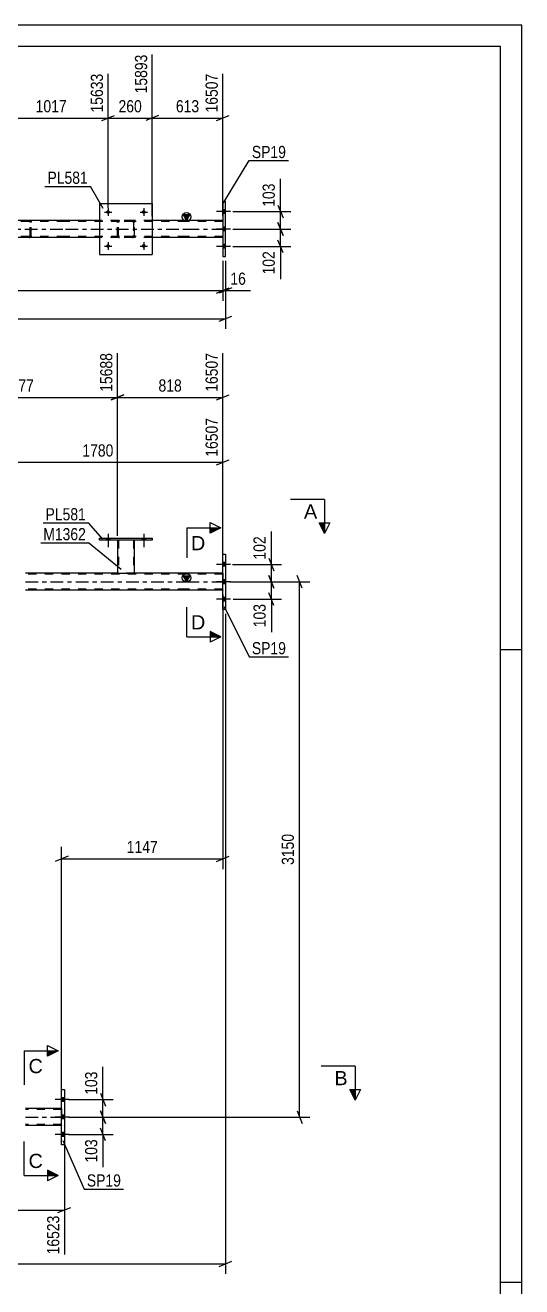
# Model space of a CAD drawing. Header units: millimetres. Extents: x 0 to 841, y 0 to 594.
# Drawn here: x 724.1 to 841, y 297 to 594 of the extents above; entities that cross this region are included whole.
import ezdxf

# ---------------------------------------------------------------- set-up
doc = ezdxf.new("R2010")
doc.units = ezdxf.units.MM
doc.linetypes.add('DXK_LINE_DOT2', pattern=[3.9198, 1.9599, -1.9599])
doc.linetypes.add('DXK_LINE_DOT3', pattern=[5.9187, 2.979, -0.9799, 0.9799, -0.9799])
doc.styles.add('Arial', font='ARIAL.TTF', dxfattribs={"height": 0.2})
doc.styles.add('Arial Narrow', font='ARIALN.TTF', dxfattribs={"height": 0.2})

# ---------------------------------------------------------------- blocks, each defined once
blk = doc.blocks.new('Unknown-318893469-1135')
at = {"color": 5, "linetype": 'Continuous'}
for p, q in [((841, 594), (0, 594)), ((841, 0), (841, 594)), ((836, 589), (5, 589)), ((836, 5), (836, 589)), ((841, 447), (836, 447)), ((841, 298), (836, 298))]:
    blk.add_line(p, q, dxfattribs=at)
blk = doc.blocks.new('Part-318893469-4783 - 4767')
at = {"color": 2, "linetype": 'Continuous'}
for p, q in [((771.26, 552.53), (770.62, 552.53)), ((770.62, 552.53), (770.62, 539.53)), ((771.26, 539.53), (771.26, 552.53)), ((770.62, 539.53), (771.26, 539.53))]:
    blk.add_line(p, q, dxfattribs=at)
blk = doc.blocks.new('Part-318893469-4851 - 4767')
at = {"color": 2, "linetype": 'Continuous'}
for p, q in [((741.6, 552.03), (741.6, 540.03)), ((741.6, 552.03), (754, 552.03)), ((754, 552.03), (754, 540.03)), ((741.6, 540.03), (754, 540.03))]:
    blk.add_line(p, q, dxfattribs=at)
blk = doc.blocks.new('Bolt-318893469-4904 - 4767')
at = {"linetype": 'Continuous'}
for points in [[(744.04, 542.03, -1), (743.16, 542.03, -1)], [(752.44, 542.03, -1), (751.56, 542.03, -1)]]:
    blk.add_hatch(color=1, dxfattribs=at).paths.add_polyline_path(points)
at = {"color": 1, "linetype": 'Continuous'}
for p, q in [((742.72, 542.03), (744.48, 542.03)), ((743.6, 542.91), (743.6, 541.15)), ((751.12, 542.03), (752.88, 542.03)), ((752, 542.91), (752, 541.15))]:
    blk.add_line(p, q, dxfattribs=at)
blk = doc.blocks.new('Part-318893469-4796 - 4767')
at = {"color": 7, "linetype": 'DXK_LINE_DOT2'}
for p, q in [((724.99, 548.03), (710, 548.03)), ((724.99, 547.79), (710, 547.79)), ((721.28, 547.72), (721.24, 547.55)), ((721.24, 544.51), (721.24, 547.55)), ((721.28, 547.73), (721.28, 547.72)), ((721.5, 547.55), (721.52, 547.64)), ((721.5, 544.51), (721.5, 547.55)), ((721.52, 547.64), (721.57, 547.72)), ((721.75, 548.03), (721.56, 547.99)), ((721.57, 547.72), (721.66, 547.77)), ((721.66, 547.77), (721.75, 547.79)), ((725.19, 547.99), (724.99, 548.03)), ((724.99, 547.79), (725.09, 547.77)), ((725.09, 547.77), (725.17, 547.72)), ((725.17, 547.72), (725.23, 547.64)), ((725.23, 547.64), (725.25, 547.55)), ((725.25, 544.51), (725.25, 547.55)), ((725.46, 547.72), (725.46, 547.73)), ((725.5, 547.55), (725.46, 547.72)), ((725.5, 544.51), (725.5, 547.55)), ((724.99, 544.27), (710, 544.27)), ((724.99, 544.03), (710, 544.03)), ((721.24, 544.51), (721.26, 544.42)), ((721.26, 544.42), (721.28, 544.33)), ((721.52, 544.42), (721.5, 544.51)), ((721.57, 544.34), (721.52, 544.42)), ((721.56, 544.07), (721.75, 544.03)), ((721.66, 544.29), (721.57, 544.34)), ((721.75, 544.27), (721.66, 544.29)), ((725.09, 544.29), (724.99, 544.27)), ((724.99, 544.03), (725.19, 544.07)), ((725.17, 544.34), (725.09, 544.29)), ((725.23, 544.42), (725.17, 544.34)), ((725.25, 544.51), (725.23, 544.42)), ((725.46, 544.33), (725.48, 544.42)), ((725.48, 544.42), (725.5, 544.51))]:
    blk.add_line(p, q, dxfattribs=at)
for centre, start, end in [((721.74, 547.53), 110.7583, 155.68), ((725.01, 547.53), 24.32, 69.2417), ((721.74, 544.53), 204.32, 249.2417), ((725.01, 544.53), 290.7583, 335.68)]:
    blk.add_arc(centre, 0.496, start, end, dxfattribs=at)
blk = doc.blocks.new('Bolt-318893469-4938 - 4767')
at = {"linetype": 'Continuous'}
for points in [[(771.26, 549.69), (771.26, 550.57), (770.62, 550.57), (770.62, 549.69)], [(771.26, 549.69), (771.26, 550.57), (770.62, 550.57), (770.62, 549.69)], [(771.26, 549.69), (771.26, 550.57), (770.62, 550.57), (770.62, 549.69)], [(771.26, 545.59), (771.26, 546.47), (770.62, 546.47), (770.62, 545.59)], [(771.26, 545.59), (771.26, 546.47), (770.62, 546.47), (770.62, 545.59)], [(771.26, 541.49), (771.26, 542.37), (770.62, 542.37), (770.62, 541.49)], [(771.26, 541.49), (771.26, 542.37), (770.62, 542.37), (770.62, 541.49)], [(771.26, 541.49), (771.26, 542.37), (770.62, 542.37), (770.62, 541.49)]]:
    blk.add_hatch(color=1, dxfattribs=at).paths.add_polyline_path(points)
at = {"color": 1, "linetype": 'Continuous'}
for p, q in [((772.42, 550.13), (769.1, 550.13)), ((772.42, 550.13), (769.1, 550.13)), ((772.42, 550.13), (769.1, 550.13)), ((771.26, 550.57), (770.62, 550.57)), ((771.26, 550.57), (770.62, 550.57)), ((771.26, 550.57), (770.62, 550.57)), ((771.26, 549.69), (770.62, 549.69)), ((771.26, 549.69), (770.62, 549.69)), ((771.26, 549.69), (770.62, 549.69)), ((771.26, 546.47), (770.62, 546.47)), ((771.26, 546.47), (770.62, 546.47)), ((772.42, 546.03), (769.1, 546.03)), ((772.42, 546.03), (769.1, 546.03)), ((771.26, 545.59), (770.62, 545.59)), ((771.26, 545.59), (770.62, 545.59)), ((772.42, 541.93), (769.1, 541.93)), ((772.42, 541.93), (769.1, 541.93)), ((772.42, 541.93), (769.1, 541.93)), ((771.26, 542.37), (770.62, 542.37)), ((771.26, 542.37), (770.62, 542.37)), ((771.26, 542.37), (770.62, 542.37)), ((771.26, 541.49), (770.62, 541.49)), ((771.26, 541.49), (770.62, 541.49)), ((771.26, 541.49), (770.62, 541.49))]:
    blk.add_line(p, q, dxfattribs=at)
blk = doc.blocks.new('Part-318893469-4846 - 4767')
at = {"color": 7, "linetype": 'DXK_LINE_DOT2'}
for p, q in [((745.84, 547.73), (745.8, 547.55)), ((745.8, 547.55), (745.81, 547.6)), ((745.8, 544.51), (745.8, 547.55)), ((745.81, 547.6), (745.84, 547.73)), ((746.04, 547.55), (746.06, 547.64)), ((746.04, 544.51), (746.04, 547.55)), ((746.06, 547.64), (746.11, 547.72)), ((746.1, 547.99), (746.28, 548.03)), ((746.28, 548.03), (746.1, 547.99)), ((746.11, 547.72), (746.19, 547.77)), ((746.19, 547.77), (746.28, 547.79)), ((749.32, 548.03), (746.28, 548.03)), ((749.32, 547.79), (746.28, 547.79)), ((749.32, 548.03), (749.5, 547.99)), ((749.5, 547.99), (749.32, 548.03)), ((749.32, 547.79), (749.41, 547.77)), ((749.41, 547.77), (749.49, 547.72)), ((749.49, 547.72), (749.54, 547.64)), ((749.54, 547.64), (749.56, 547.55)), ((749.56, 547.55), (749.56, 544.51)), ((749.76, 547.73), (749.79, 547.6)), ((749.8, 547.55), (749.76, 547.73)), ((749.79, 547.6), (749.8, 547.55)), ((749.8, 544.51), (749.8, 547.55)), ((745.84, 544.32), (745.8, 544.51)), ((745.8, 544.51), (745.84, 544.32)), ((746.06, 544.42), (746.04, 544.51)), ((746.11, 544.34), (746.06, 544.42)), ((746.28, 544.03), (746.1, 544.06)), ((746.1, 544.06), (746.28, 544.03)), ((746.19, 544.29), (746.11, 544.34)), ((746.28, 544.27), (746.19, 544.29)), ((749.32, 544.27), (746.28, 544.27)), ((749.32, 544.03), (746.28, 544.03)), ((749.41, 544.29), (749.32, 544.27)), ((749.5, 544.06), (749.32, 544.03)), ((749.32, 544.03), (749.5, 544.06)), ((749.49, 544.34), (749.41, 544.29)), ((749.54, 544.42), (749.49, 544.34)), ((749.56, 544.51), (749.54, 544.42)), ((749.8, 544.51), (749.76, 544.32)), ((749.76, 544.32), (749.8, 544.51))]:
    blk.add_line(p, q, dxfattribs=at)
at = {"color": 7, "linetype": 'DXK_LINE_DOT3'}
blk.add_line((747.8, 546.03), (747.8, 546.03), dxfattribs=at)
at = {"color": 7, "linetype": 'DXK_LINE_DOT2'}
for centre, start, end in [((746.28, 547.55), 112.5, 157.5), ((746.28, 547.55), 112.5, 157.5), ((749.32, 547.55), 22.5, 67.5), ((749.32, 547.55), 22.5, 67.5), ((746.28, 544.51), 202.5, 247.5), ((746.28, 544.51), 202.5, 247.5), ((749.32, 544.51), 292.5, 337.5), ((749.32, 544.51), 292.5, 337.5)]:
    blk.add_arc(centre, 0.48, start, end, dxfattribs=at)
blk = doc.blocks.new('Bolt-318893469-4905 - 4767')
at = {"linetype": 'Continuous'}
for points in [[(744.04, 550.03, -1), (743.16, 550.03, -1)], [(752.44, 550.03, -1), (751.56, 550.03, -1)]]:
    blk.add_hatch(color=1, dxfattribs=at).paths.add_polyline_path(points)
at = {"color": 1, "linetype": 'Continuous'}
for p, q in [((742.72, 550.03), (744.48, 550.03)), ((743.6, 550.91), (743.6, 549.15)), ((751.12, 550.03), (752.88, 550.03)), ((752, 550.91), (752, 549.15))]:
    blk.add_line(p, q, dxfattribs=at)
blk = doc.blocks.new('Part-318893469-4945 - 4767')
at = {"linetype": 'Continuous'}
blk.add_hatch(color=2, dxfattribs=at).paths.add_polyline_path([(762.06, 548.03), (761.26, 549.43), (762.86, 549.43)])
at = {"color": 2, "linetype": 'Continuous'}
for p, q in [((762.06, 548.03), (761.26, 549.43)), ((761.26, 549.43), (762.86, 549.43)), ((762.86, 549.43), (762.06, 548.03)), ((733.5, 548.03), (716.82, 548.03)), ((741.6, 548.03), (733.6, 548.03)), ((762, 548.03), (754, 548.03)), ((770.62, 548.03), (762.1, 548.03)), ((733.5, 544.03), (716.82, 544.03)), ((741.6, 544.03), (733.6, 544.03)), ((762, 544.03), (754, 544.03)), ((770.62, 544.03), (762.1, 544.03))]:
    blk.add_line(p, q, dxfattribs=at)
at = {"color": 7, "linetype": 'DXK_LINE_DOT2'}
for p, q in [((733.5, 547.79), (132.16, 547.79)), ((762, 547.79), (733.6, 547.79)), ((754, 548.03), (741.6, 548.03)), ((770.62, 547.79), (762.1, 547.79)), ((770.62, 548.03), (770.62, 544.03)), ((733.5, 544.27), (132.16, 544.27)), ((762, 544.27), (733.6, 544.27)), ((754, 544.03), (741.6, 544.03)), ((770.62, 544.27), (762.1, 544.27))]:
    blk.add_line(p, q, dxfattribs=at)
at = {"color": 7, "linetype": 'DXK_LINE_DOT3'}
for p, q in [((132.16, 546.03), (733.5, 546.03)), ((733.6, 546.03), (762, 546.03)), ((762.1, 546.03), (770.62, 546.03))]:
    blk.add_line(p, q, dxfattribs=at)
at = {"color": 2, "linetype": 'Continuous'}
blk.add_circle((762.06, 548.93), 1, dxfattribs=at)
blk = doc.blocks.new('Part-318893469-3291 - 3250')
at = {"color": 2, "linetype": 'Continuous'}
for p, q in [((741.6, 473.29), (754, 473.29)), ((741.6, 472.81), (741.6, 473.29)), ((754, 472.81), (741.6, 472.81)), ((754, 473.29), (754, 472.81))]:
    blk.add_line(p, q, dxfattribs=at)
blk = doc.blocks.new('Part-318893469-3286 - 3250')
at = {"color": 2, "linetype": 'Continuous'}
for p, q in [((745.8, 472.81), (745.8, 464.98)), ((749.8, 464.98), (749.8, 472.81)), ((749.79, 464.97), (745.81, 464.97))]:
    blk.add_line(p, q, dxfattribs=at)
at = {"color": 7, "linetype": 'DXK_LINE_DOT2'}
for p, q in [((749.8, 472.81), (745.8, 472.81)), ((745.8, 472.81), (745.8, 472.81)), ((745.8, 472.81), (745.8, 472.81)), ((746.04, 472.81), (746.04, 464.97)), ((749.56, 472.81), (749.56, 464.97)), ((749.8, 472.81), (749.8, 472.81)), ((749.8, 472.81), (749.8, 472.81)), ((745.8, 464.98), (745.8, 464.97)), ((745.8, 464.97), (745.81, 464.97)), ((745.81, 464.97), (745.8, 464.97)), ((749.5, 464.97), (749.54, 464.97)), ((749.5, 464.97), (749.54, 464.97)), ((749.54, 464.97), (749.56, 464.97)), ((749.54, 464.97), (749.56, 464.97)), ((749.8, 464.97), (749.76, 464.97)), ((749.79, 464.97), (749.8, 464.97)), ((749.8, 464.97), (749.8, 464.98)), ((749.8, 464.97), (749.8, 464.98))]:
    blk.add_line(p, q, dxfattribs=at)
blk = doc.blocks.new('Bolt-318893469-3297 - 3250')
at = {"linetype": 'Continuous'}
for points in [[(743.16, 472.81), (744.04, 472.81), (744.04, 473.29), (743.16, 473.29)], [(751.56, 472.81), (752.44, 472.81), (752.44, 473.29), (751.56, 473.29)]]:
    blk.add_hatch(color=1, dxfattribs=at).paths.add_polyline_path(points)
at = {"color": 1, "linetype": 'Continuous'}
for p, q in [((743.16, 473.29), (743.16, 472.81)), ((743.6, 474.29), (743.6, 471.17)), ((744.04, 473.29), (744.04, 472.81)), ((751.56, 473.29), (751.56, 472.81)), ((752, 474.29), (752, 471.17)), ((752.44, 473.29), (752.44, 472.81))]:
    blk.add_line(p, q, dxfattribs=at)
blk = doc.blocks.new('Bolt-318893469-3362 - 3250')
at = {"linetype": 'Continuous'}
for points in [[(743.16, 472.81), (744.04, 472.81), (744.04, 473.29), (743.16, 473.29)], [(751.56, 472.81), (752.44, 472.81), (752.44, 473.29), (751.56, 473.29)]]:
    blk.add_hatch(color=1, dxfattribs=at).paths.add_polyline_path(points)
at = {"color": 1, "linetype": 'Continuous'}
for p, q in [((743.16, 473.29), (743.16, 472.81)), ((743.6, 474.29), (743.6, 471.17)), ((744.04, 473.29), (744.04, 472.81)), ((751.56, 473.29), (751.56, 472.81)), ((752, 474.29), (752, 471.17)), ((752.44, 473.29), (752.44, 472.81))]:
    blk.add_line(p, q, dxfattribs=at)
blk = doc.blocks.new('Part-318893469-3443 - 3250')
at = {"color": 2, "linetype": 'Continuous'}
for p, q in [((732.67, 338.98), (724.15, 338.98)), ((732.67, 334.98), (724.15, 334.98))]:
    blk.add_line(p, q, dxfattribs=at)
at = {"color": 7, "linetype": 'DXK_LINE_DOT2'}
for p, q in [((732.67, 338.74), (724.15, 338.74)), ((732.67, 338.98), (732.67, 334.98)), ((732.67, 335.22), (724.15, 335.22))]:
    blk.add_line(p, q, dxfattribs=at)
at = {"color": 7, "linetype": 'DXK_LINE_DOT3'}
blk.add_line((724.15, 336.98), (732.67, 336.98), dxfattribs=at)
blk = doc.blocks.new('Part-318893469-3689 - 3250')
at = {"color": 2, "linetype": 'Continuous'}
for p, q in [((770.62, 456.48), (770.62, 469.48)), ((770.62, 469.48), (771.26, 469.48)), ((771.26, 469.48), (771.26, 456.48)), ((771.26, 456.48), (770.62, 456.48))]:
    blk.add_line(p, q, dxfattribs=at)
blk = doc.blocks.new('Part-318893469-3659 - 3250')
at = {"linetype": 'Continuous'}
blk.add_hatch(color=2, dxfattribs=at).paths.add_polyline_path([(762.06, 462.98), (761.26, 464.38), (762.86, 464.38)])
at = {"color": 2, "linetype": 'Continuous'}
for p, q in [((745.8, 464.98), (724.15, 464.98)), ((762, 464.98), (749.8, 464.98)), ((762.06, 462.98), (761.26, 464.38)), ((761.26, 464.38), (762.86, 464.38)), ((762.86, 464.38), (762.06, 462.98)), ((770.62, 464.98), (762.1, 464.98)), ((762, 460.98), (724.15, 460.98)), ((770.62, 460.98), (762.1, 460.98))]:
    blk.add_line(p, q, dxfattribs=at)
at = {"color": 7, "linetype": 'DXK_LINE_DOT2'}
for p, q in [((762, 464.74), (724.15, 464.74)), ((749.8, 464.98), (745.8, 464.98)), ((770.62, 464.74), (762.1, 464.74)), ((770.62, 464.98), (770.62, 460.98)), ((762, 461.22), (724.15, 461.22)), ((770.62, 461.22), (762.1, 461.22))]:
    blk.add_line(p, q, dxfattribs=at)
at = {"color": 7, "linetype": 'DXK_LINE_DOT3'}
for p, q in [((724.15, 462.98), (762, 462.98)), ((762.1, 462.98), (770.62, 462.98))]:
    blk.add_line(p, q, dxfattribs=at)
at = {"color": 2, "linetype": 'Continuous'}
blk.add_circle((762.06, 463.88), 1, dxfattribs=at)
blk = doc.blocks.new('Bolt-318893469-3544 - 3250')
at = {"linetype": 'Continuous'}
for points in [[(770.62, 467.52), (770.62, 466.64), (771.26, 466.64), (771.26, 467.52)], [(770.62, 467.52), (770.62, 466.64), (771.26, 466.64), (771.26, 467.52)], [(770.62, 467.52), (770.62, 466.64), (771.26, 466.64), (771.26, 467.52)], [(770.62, 463.42), (770.62, 462.54), (771.26, 462.54), (771.26, 463.42)], [(770.62, 463.42), (770.62, 462.54), (771.26, 462.54), (771.26, 463.42)], [(770.62, 459.32), (770.62, 458.44), (771.26, 458.44), (771.26, 459.32)], [(770.62, 459.32), (770.62, 458.44), (771.26, 458.44), (771.26, 459.32)], [(770.62, 459.32), (770.62, 458.44), (771.26, 458.44), (771.26, 459.32)]]:
    blk.add_hatch(color=1, dxfattribs=at).paths.add_polyline_path(points)
at = {"color": 1, "linetype": 'Continuous'}
for p, q in [((772.42, 467.08), (769.1, 467.08)), ((772.42, 467.08), (769.1, 467.08)), ((772.42, 467.08), (769.1, 467.08)), ((771.26, 467.52), (770.62, 467.52)), ((771.26, 467.52), (770.62, 467.52)), ((771.26, 467.52), (770.62, 467.52)), ((771.26, 466.64), (770.62, 466.64)), ((771.26, 466.64), (770.62, 466.64)), ((771.26, 466.64), (770.62, 466.64)), ((771.26, 463.42), (770.62, 463.42)), ((771.26, 463.42), (770.62, 463.42)), ((772.42, 462.98), (769.1, 462.98)), ((772.42, 462.98), (769.1, 462.98)), ((771.26, 462.54), (770.62, 462.54)), ((771.26, 462.54), (770.62, 462.54)), ((772.42, 458.88), (769.1, 458.88)), ((772.42, 458.88), (769.1, 458.88)), ((772.42, 458.88), (769.1, 458.88)), ((771.26, 459.32), (770.62, 459.32)), ((771.26, 459.32), (770.62, 459.32)), ((771.26, 459.32), (770.62, 459.32)), ((771.26, 458.44), (770.62, 458.44)), ((771.26, 458.44), (770.62, 458.44)), ((771.26, 458.44), (770.62, 458.44))]:
    blk.add_line(p, q, dxfattribs=at)
blk = doc.blocks.new('Bolt-318893469-3545 - 3250')
at = {"linetype": 'Continuous'}
for points in [[(732.67, 341.52), (732.67, 340.64), (733.31, 340.64), (733.31, 341.52)], [(732.67, 341.52), (732.67, 340.64), (733.31, 340.64), (733.31, 341.52)], [(732.67, 341.52), (732.67, 340.64), (733.31, 340.64), (733.31, 341.52)], [(732.67, 337.42), (732.67, 336.54), (733.31, 336.54), (733.31, 337.42)], [(732.67, 337.42), (732.67, 336.54), (733.31, 336.54), (733.31, 337.42)], [(732.67, 333.32), (732.67, 332.44), (733.31, 332.44), (733.31, 333.32)], [(732.67, 333.32), (732.67, 332.44), (733.31, 332.44), (733.31, 333.32)], [(732.67, 333.32), (732.67, 332.44), (733.31, 332.44), (733.31, 333.32)]]:
    blk.add_hatch(color=1, dxfattribs=at).paths.add_polyline_path(points)
at = {"color": 1, "linetype": 'Continuous'}
for p, q in [((733.31, 341.52), (732.67, 341.52)), ((733.31, 341.52), (732.67, 341.52)), ((733.31, 341.52), (732.67, 341.52)), ((734.47, 341.08), (731.15, 341.08)), ((734.47, 341.08), (731.15, 341.08)), ((734.47, 341.08), (731.15, 341.08)), ((733.31, 340.64), (732.67, 340.64)), ((733.31, 340.64), (732.67, 340.64)), ((733.31, 340.64), (732.67, 340.64)), ((734.47, 336.98), (731.15, 336.98)), ((734.47, 336.98), (731.15, 336.98)), ((733.31, 337.42), (732.67, 337.42)), ((733.31, 337.42), (732.67, 337.42)), ((733.31, 336.54), (732.67, 336.54)), ((733.31, 336.54), (732.67, 336.54)), ((734.47, 332.88), (731.15, 332.88)), ((734.47, 332.88), (731.15, 332.88)), ((734.47, 332.88), (731.15, 332.88)), ((733.31, 333.32), (732.67, 333.32)), ((733.31, 333.32), (732.67, 333.32)), ((733.31, 333.32), (732.67, 333.32)), ((733.31, 332.44), (732.67, 332.44)), ((733.31, 332.44), (732.67, 332.44)), ((733.31, 332.44), (732.67, 332.44))]:
    blk.add_line(p, q, dxfattribs=at)
blk = doc.blocks.new('Part-318893469-3694 - 3250')
at = {"color": 2, "linetype": 'Continuous'}
for p, q in [((732.67, 330.48), (732.67, 343.48)), ((732.67, 343.48), (733.31, 343.48)), ((733.31, 343.48), (733.31, 330.48)), ((733.31, 330.48), (732.67, 330.48))]:
    blk.add_line(p, q, dxfattribs=at)
blk = doc.blocks.new('StraightDimension-318893469-11392 - 4767')
at = {"color": 7, "linetype": 'Continuous'}
for p, q in [((783.6, 547.53), (784.8, 544.53)), ((772.99, 546.03), (786.6, 546.03)), ((784.2, 541.93), (784.2, 546.03)), ((772.99, 541.93), (786.6, 541.93)), ((784.8, 540.43), (783.6, 543.43))]:
    blk.add_line(p, q, dxfattribs=at)
at = {"color": 0}
blk.add_wipeout([(783.45, 541.4), (779.25, 541.4), (779.25, 534.72), (783.45, 534.72)], dxfattribs=at)
at = {"color": 7, "linetype": 'Continuous'}
blk.add_line((784.2, 541.93), (784.2, 534.19), dxfattribs=at)
blk.add_line((784.2, 541.93), (784.2, 534.19), dxfattribs=at)
at = {"color": 3, "style": 'Arial Narrow'}
blk.add_text('102', height=2.863, rotation=90.0002, dxfattribs=at).set_placement((782.85, 535.32))
blk = doc.blocks.new('StraightDimension-318893469-8357 - 4767')
at = {"color": 7, "linetype": 'Continuous'}
for p, q in [((770.62, 538.53), (770.62, 529.15)), ((769.12, 530.95), (772.12, 532.15)), ((132.16, 531.55), (770.62, 531.55))]:
    blk.add_line(p, q, dxfattribs=at)
blk = doc.blocks.new('StraightDimension-318893469-9027 - 4767')
at = {"color": 7, "linetype": 'Continuous'}
for p, q in [((716.82, 549.03), (716.82, 587.09)), ((743.6, 551.03), (743.6, 582.59)), ((718.32, 572.75), (715.32, 571.55)), ((716.82, 572.15), (743.6, 572.15)), ((742.1, 571.55), (745.1, 572.75))]:
    blk.add_line(p, q, dxfattribs=at)
at = {"color": 0, "linetype": 'Continuous'}
blk.add_wipeout([(743, 583.19), (738.8, 583.19), (738.8, 572.85), (743, 572.85)], dxfattribs=at)
at = {"color": 0}
blk.add_wipeout([(734.47, 572.9), (734.47, 577.1), (725.95, 577.1), (725.95, 572.9)], dxfattribs=at)
at = {"color": 3, "linetype": 'Continuous', "style": 'Arial Narrow'}
blk.add_text('15633', height=2.863, rotation=90.0002, dxfattribs=at).set_placement((742.4, 573.45))
at = {"color": 3, "style": 'Arial Narrow'}
blk.add_text('1017', height=2.863, dxfattribs=at).set_placement((726.55, 573.5))
blk = doc.blocks.new('StraightDimension-318893469-5585 - 4767')
at = {"color": 7, "linetype": 'Continuous'}
for p, q in [((771.26, 538.53), (771.26, 522.51)), ((131.52, 524.91), (771.26, 524.91)), ((769.76, 524.31), (772.76, 525.51))]:
    blk.add_line(p, q, dxfattribs=at)
blk = doc.blocks.new('StraightDimension-318893469-8356 - 4767')
at = {"color": 7, "linetype": 'Continuous'}
for p, q in [((770.62, 538.53), (770.62, 529.15)), ((771.26, 538.53), (771.26, 529.15)), ((769.12, 530.95), (772.12, 532.15)), ((772.76, 532.15), (769.76, 530.95)), ((770.62, 531.55), (771.26, 531.55))]:
    blk.add_line(p, q, dxfattribs=at)
at = {"color": 0}
blk.add_wipeout([(776.64, 532.3), (776.64, 536.5), (771.79, 536.5), (771.79, 532.3)], dxfattribs=at)
at = {"color": 7, "linetype": 'Continuous'}
blk.add_line((771.26, 531.55), (777.17, 531.55), dxfattribs=at)
blk.add_line((771.26, 531.55), (777.17, 531.55), dxfattribs=at)
at = {"color": 3, "style": 'Arial Narrow'}
blk.add_text('16', height=2.863, dxfattribs=at).set_placement((772.39, 532.9))
blk = doc.blocks.new('StraightDimension-318893469-9025 - 4767')
at = {"color": 7, "linetype": 'Continuous'}
for p, q in [((754, 549.03), (754, 587.09)), ((770.62, 549.03), (770.62, 582.59)), ((755.5, 572.75), (752.5, 571.55)), ((754, 572.15), (770.62, 572.15)), ((769.12, 571.55), (772.12, 572.75))]:
    blk.add_line(p, q, dxfattribs=at)
at = {"color": 0}
blk.add_wipeout([(765.65, 572.9), (765.65, 577.1), (758.97, 577.1), (758.97, 572.9)], dxfattribs=at)
at = {"color": 0, "linetype": 'Continuous'}
blk.add_wipeout([(770.02, 583.19), (765.82, 583.19), (765.82, 572.85), (770.02, 572.85)], dxfattribs=at)
at = {"color": 3, "linetype": 'Continuous', "style": 'Arial Narrow'}
blk.add_text('16507', height=2.863, rotation=90.0002, dxfattribs=at).set_placement((769.42, 573.45))
at = {"color": 3, "style": 'Arial Narrow'}
blk.add_text('613', height=2.863, dxfattribs=at).set_placement((759.57, 573.5))
blk = doc.blocks.new('StraightDimension-318893469-9026 - 4767')
at = {"color": 7, "linetype": 'Continuous'}
for p, q in [((754, 549.03), (754, 587.09)), ((743.6, 551.03), (743.6, 582.59)), ((742.1, 571.55), (745.1, 572.75)), ((743.6, 572.15), (754, 572.15)), ((755.5, 572.75), (752.5, 571.55))]:
    blk.add_line(p, q, dxfattribs=at)
at = {"color": 0}
blk.add_wipeout([(752.14, 572.9), (752.14, 577.1), (745.46, 577.1), (745.46, 572.9)], dxfattribs=at)
at = {"color": 0, "linetype": 'Continuous'}
blk.add_wipeout([(753.4, 587.69), (749.2, 587.69), (749.2, 577.35), (753.4, 577.35)], dxfattribs=at)
at = {"color": 3, "linetype": 'Continuous', "style": 'Arial Narrow'}
blk.add_text('15893', height=2.863, rotation=90.0002, dxfattribs=at).set_placement((752.8, 577.95))
at = {"color": 3, "style": 'Arial Narrow'}
blk.add_text('260', height=2.863, dxfattribs=at).set_placement((746.06, 573.5))
blk = doc.blocks.new('StraightDimension-318893469-11391 - 4767')
at = {"color": 7, "linetype": 'Continuous'}
for p, q in [((772.99, 550.13), (786.6, 550.13)), ((783.6, 551.63), (784.8, 548.63)), ((784.2, 546.03), (784.2, 550.13)), ((784.8, 544.53), (783.6, 547.53)), ((772.99, 546.03), (786.6, 546.03))]:
    blk.add_line(p, q, dxfattribs=at)
at = {"color": 0}
blk.add_wipeout([(783.45, 557.34), (779.25, 557.34), (779.25, 550.65), (783.45, 550.65)], dxfattribs=at)
at = {"color": 7, "linetype": 'Continuous'}
blk.add_line((784.2, 550.13), (784.2, 557.86), dxfattribs=at)
blk.add_line((784.2, 550.13), (784.2, 557.86), dxfattribs=at)
at = {"color": 3, "style": 'Arial Narrow'}
blk.add_text('103', height=2.863, rotation=90.0002, dxfattribs=at).set_placement((782.85, 551.25))
blk = doc.blocks.new('StraightDimension-318893469-3714 - 3250')
at = {"color": 7, "linetype": 'Continuous'}
for p, q in [((711.79, 461.98), (711.79, 501.56)), ((770.62, 465.98), (770.62, 501.56)), ((713.29, 491.72), (710.29, 490.52)), ((711.79, 491.12), (770.62, 491.12)), ((769.12, 490.52), (772.12, 491.72))]:
    blk.add_line(p, q, dxfattribs=at)
at = {"color": 0, "linetype": 'Continuous'}
blk.add_wipeout([(770.02, 502.16), (765.82, 502.16), (765.82, 491.82), (770.02, 491.82)], dxfattribs=at)
at = {"color": 0}
blk.add_wipeout([(745.46, 491.87), (745.46, 496.07), (736.95, 496.07), (736.95, 491.87)], dxfattribs=at)
at = {"color": 3, "linetype": 'Continuous', "style": 'Arial Narrow'}
blk.add_text('16507', height=2.863, rotation=90.0002, dxfattribs=at).set_placement((769.42, 492.42))
at = {"color": 3, "style": 'Arial Narrow'}
blk.add_text('1780', height=2.863, dxfattribs=at).set_placement((737.55, 492.47))
blk = doc.blocks.new('StraightDimension-318893469-7920 - 3250')
at = {"color": 7, "linetype": 'Continuous'}
for p, q in [((699.16, 473.81), (699.16, 516.84)), ((745.8, 473.81), (745.8, 516.84)), ((700.66, 507), (697.66, 505.8)), ((699.16, 506.4), (745.8, 506.4)), ((744.3, 505.8), (747.3, 507))]:
    blk.add_line(p, q, dxfattribs=at)
at = {"color": 0, "linetype": 'Continuous'}
blk.add_wipeout([(745.2, 517.44), (741, 517.44), (741, 507.1), (745.2, 507.1)], dxfattribs=at)
at = {"color": 0}
blk.add_wipeout([(726.74, 507.15), (726.74, 511.35), (718.23, 511.35), (718.23, 507.15)], dxfattribs=at)
at = {"color": 3, "linetype": 'Continuous', "style": 'Arial Narrow'}
blk.add_text('15688', height=2.863, rotation=90.0002, dxfattribs=at).set_placement((744.6, 507.7))
at = {"color": 3, "style": 'Arial Narrow'}
blk.add_text('1277', height=2.863, dxfattribs=at).set_placement((718.83, 507.75))
blk = doc.blocks.new('StraightDimension-318893469-4237 - 3250')
at = {"color": 7, "linetype": 'Continuous'}
for p, q in [((733.31, 342.48), (733.31, 304.64)), ((671.64, 337.98), (671.64, 304.64)), ((673.14, 315.68), (670.14, 314.48)), ((671.64, 315.08), (733.31, 315.08)), ((731.81, 314.48), (734.81, 315.68))]:
    blk.add_line(p, q, dxfattribs=at)
at = {"color": 0}
blk.add_wipeout([(706.73, 315.83), (706.73, 320.03), (698.22, 320.03), (698.22, 315.83)], dxfattribs=at)
at = {"color": 0, "linetype": 'Continuous'}
blk.add_wipeout([(732.71, 314.38), (728.51, 314.38), (728.51, 304.04), (732.71, 304.04)], dxfattribs=at)
at = {"color": 3, "style": 'Arial Narrow'}
blk.add_text('1653', height=2.863, dxfattribs=at).set_placement((698.82, 316.43))
at = {"color": 3, "linetype": 'Continuous', "style": 'Arial Narrow'}
blk.add_text('16523', height=2.863, rotation=90.0002, dxfattribs=at).set_placement((732.11, 304.64))
blk = doc.blocks.new('StraightDimension-318893469-4266 - 3250')
at = {"color": 7, "linetype": 'Continuous'}
for p, q in [((789.3, 461.48), (788.1, 464.48)), ((772.26, 462.98), (791.1, 462.98)), ((788.7, 336.98), (788.7, 462.98)), ((734.31, 336.98), (791.1, 336.98)), ((788.1, 338.48), (789.3, 335.48))]:
    blk.add_line(p, q, dxfattribs=at)
at = {"color": 0}
blk.add_wipeout([(787.95, 404.24), (783.75, 404.24), (783.75, 395.73), (787.95, 395.73)], dxfattribs=at)
at = {"color": 3, "style": 'Arial Narrow'}
blk.add_text('3150', height=2.863, rotation=90.0002, dxfattribs=at).set_placement((787.35, 396.33))
blk = doc.blocks.new('StraightDimension-318893469-4330 - 3250')
at = {"color": 7, "linetype": 'Continuous'}
for p, q in [((734.31, 336.98), (744.8, 336.98)), ((741.8, 338.48), (743, 335.48)), ((742.4, 332.88), (742.4, 336.98)), ((734.31, 332.88), (744.8, 332.88)), ((743, 331.38), (741.8, 334.38))]:
    blk.add_line(p, q, dxfattribs=at)
at = {"color": 0}
blk.add_wipeout([(741.65, 332.36), (737.45, 332.36), (737.45, 325.67), (741.65, 325.67)], dxfattribs=at)
at = {"color": 7, "linetype": 'Continuous'}
blk.add_line((742.4, 332.88), (742.4, 325.15), dxfattribs=at)
blk.add_line((742.4, 332.88), (742.4, 325.15), dxfattribs=at)
at = {"color": 3, "style": 'Arial Narrow'}
blk.add_text('103', height=2.863, rotation=90.0002, dxfattribs=at).set_placement((741.05, 326.27))
blk = doc.blocks.new('StraightDimension-318893469-3990 - 3250')
at = {"color": 7, "linetype": 'Continuous'}
for p, q in [((771.26, 455.48), (771.26, 300.04)), ((769.76, 301.84), (772.76, 303.04)), ((103.65, 302.44), (771.26, 302.44))]:
    blk.add_line(p, q, dxfattribs=at)
blk = doc.blocks.new('StraightDimension-318893469-4338 - 3250')
at = {"color": 7, "linetype": 'Continuous'}
for p, q in [((741.8, 342.58), (743, 339.58)), ((734.31, 341.08), (744.8, 341.08)), ((742.4, 336.98), (742.4, 341.08)), ((734.31, 336.98), (744.8, 336.98)), ((743, 335.48), (741.8, 338.48))]:
    blk.add_line(p, q, dxfattribs=at)
at = {"color": 0}
blk.add_wipeout([(741.65, 348.29), (737.45, 348.29), (737.45, 341.61), (741.65, 341.61)], dxfattribs=at)
at = {"color": 7, "linetype": 'Continuous'}
blk.add_line((742.4, 341.08), (742.4, 348.82), dxfattribs=at)
blk.add_line((742.4, 341.08), (742.4, 348.82), dxfattribs=at)
at = {"color": 3, "style": 'Arial Narrow'}
blk.add_text('103', height=2.863, rotation=90.0002, dxfattribs=at).set_placement((741.05, 342.21))
blk = doc.blocks.new('StraightDimension-318893469-4276 - 3250')
at = {"color": 7, "linetype": 'Continuous'}
for p, q in [((770.62, 459.98), (770.62, 395.37)), ((734.17, 398.37), (731.17, 397.17)), ((732.67, 339.98), (732.67, 400.62)), ((769.12, 397.17), (772.12, 398.37)), ((732.67, 397.77), (770.62, 397.77))]:
    blk.add_line(p, q, dxfattribs=at)
at = {"color": 0}
blk.add_wipeout([(755.9, 398.52), (755.9, 402.72), (747.39, 402.72), (747.39, 398.52)], dxfattribs=at)
at = {"color": 3, "style": 'Arial Narrow'}
blk.add_text('1147', height=2.863, dxfattribs=at).set_placement((747.99, 399.12))
blk = doc.blocks.new('StraightDimension-318893469-7919 - 3250')
at = {"color": 7, "linetype": 'Continuous'}
for p, q in [((745.8, 473.81), (745.8, 516.84)), ((770.62, 465.98), (770.62, 516.84)), ((747.3, 507), (744.3, 505.8)), ((745.8, 506.4), (770.62, 506.4)), ((769.12, 505.8), (772.12, 507))]:
    blk.add_line(p, q, dxfattribs=at)
at = {"color": 0, "linetype": 'Continuous'}
blk.add_wipeout([(770.02, 517.44), (765.82, 517.44), (765.82, 507.1), (770.02, 507.1)], dxfattribs=at)
at = {"color": 0}
blk.add_wipeout([(761.55, 507.15), (761.55, 511.35), (754.87, 511.35), (754.87, 507.15)], dxfattribs=at)
at = {"color": 3, "linetype": 'Continuous', "style": 'Arial Narrow'}
blk.add_text('16507', height=2.863, rotation=90.0002, dxfattribs=at).set_placement((769.42, 507.7))
at = {"color": 3, "style": 'Arial Narrow'}
blk.add_text('818', height=2.863, dxfattribs=at).set_placement((755.47, 507.75))
blk = doc.blocks.new('StraightDimension-318893469-11563 - 3250')
at = {"color": 7, "linetype": 'Continuous'}
for p, q in [((772.87, 467.08), (784.45, 467.08)), ((781.45, 468.58), (782.65, 465.58)), ((782.05, 462.98), (782.05, 467.08)), ((782.65, 461.48), (781.45, 464.48)), ((772.87, 462.98), (784.45, 462.98))]:
    blk.add_line(p, q, dxfattribs=at)
at = {"color": 0}
blk.add_wipeout([(781.3, 474.29), (777.1, 474.29), (777.1, 467.61), (781.3, 467.61)], dxfattribs=at)
at = {"color": 7, "linetype": 'Continuous'}
blk.add_line((782.05, 467.08), (782.05, 474.82), dxfattribs=at)
blk.add_line((782.05, 467.08), (782.05, 474.82), dxfattribs=at)
at = {"color": 3, "style": 'Arial Narrow'}
blk.add_text('102', height=2.863, rotation=90.0002, dxfattribs=at).set_placement((780.7, 468.21))
blk = doc.blocks.new('StraightDimension-318893469-11564 - 3250')
at = {"color": 7, "linetype": 'Continuous'}
for p, q in [((781.45, 464.48), (782.65, 461.48)), ((772.87, 462.98), (784.45, 462.98)), ((782.65, 457.38), (781.45, 460.38)), ((782.05, 458.88), (782.05, 462.98)), ((773.05, 458.88), (784.45, 458.88))]:
    blk.add_line(p, q, dxfattribs=at)
at = {"color": 0}
blk.add_wipeout([(781.3, 458.36), (777.1, 458.36), (777.1, 451.67), (781.3, 451.67)], dxfattribs=at)
at = {"color": 7, "linetype": 'Continuous'}
blk.add_line((782.05, 458.88), (782.05, 451.15), dxfattribs=at)
blk.add_line((782.05, 458.88), (782.05, 451.15), dxfattribs=at)
at = {"color": 3, "style": 'Arial Narrow'}
blk.add_text('103', height=2.863, rotation=90.0002, dxfattribs=at).set_placement((780.7, 452.27))
blk = doc.blocks.new('Mark-318893469-4847 - 4767')
at = {"color": 0}
blk.add_wipeout([(738.83, 556.67), (738.83, 559.67), (729.33, 559.67), (729.33, 556.67)], dxfattribs=at)
blk.add_wipeout([(738.83, 556.67), (738.83, 559.67), (729.33, 559.67), (729.33, 556.67)], dxfattribs=at)
at = {"color": 30, "linetype": 'Continuous'}
for p in [(728.73, 556.07), (742.43, 550.88)]:
    blk.add_line(p, (739.43, 556.07), dxfattribs=at)
at = {"color": 3, "style": 'Arial Narrow'}
blk.add_text('PL581', height=2.863, dxfattribs=at).set_placement((729.33, 556.67))
blk = doc.blocks.new('Mark-318893469-4779 - 4767')
at = {"color": 0}
blk.add_wipeout([(785.49, 562.73), (785.49, 565.73), (777.45, 565.73), (777.45, 562.73)], dxfattribs=at)
blk.add_wipeout([(785.49, 562.73), (785.49, 565.73), (777.45, 565.73), (777.45, 562.73)], dxfattribs=at)
at = {"color": 30, "linetype": 'Continuous'}
for p, q in [((770.77, 552.19), (776.85, 562.13)), ((776.85, 562.13), (786.09, 562.13))]:
    blk.add_line(p, q, dxfattribs=at)
at = {"color": 3, "style": 'Arial Narrow'}
blk.add_text('SP19', height=2.863, dxfattribs=at).set_placement((777.45, 562.73))
blk = doc.blocks.new('Mark-318893469-3282 - 3250')
at = {"color": 0}
blk.add_wipeout([(738.4, 472.77), (738.4, 475.77), (728.34, 475.77), (728.34, 472.77)], dxfattribs=at)
blk.add_wipeout([(738.4, 472.77), (738.4, 475.77), (728.34, 475.77), (728.34, 472.77)], dxfattribs=at)
at = {"color": 30, "linetype": 'Continuous'}
for p in [(727.74, 472.17), (746.72, 465.87)]:
    blk.add_line(p, (739, 472.17), dxfattribs=at)
at = {"color": 3, "style": 'Arial Narrow'}
blk.add_text('M1362', height=2.863, dxfattribs=at).set_placement((728.34, 472.77))
blk = doc.blocks.new('Mark-318893469-3287 - 3250')
at = {"color": 0}
blk.add_wipeout([(738.39, 477.45), (738.39, 480.45), (728.88, 480.45), (728.88, 477.45)], dxfattribs=at)
blk.add_wipeout([(738.39, 477.45), (738.39, 480.45), (728.88, 480.45), (728.88, 477.45)], dxfattribs=at)
at = {"color": 30, "linetype": 'Continuous'}
for p in [(728.28, 476.85), (742.37, 473.04)]:
    blk.add_line(p, (738.99, 476.85), dxfattribs=at)
at = {"color": 3, "style": 'Arial Narrow'}
blk.add_text('PL581', height=2.863, dxfattribs=at).set_placement((728.88, 477.45))
blk = doc.blocks.new('SectionMark-318893469-4683 - 3250')
at = {"color": 6, "linetype": 'Continuous'}
for p in [(801.75, 348.98), (803, 343.48)]:
    blk.add_line(p, (801.75, 340.98), dxfattribs=at)
at = {"color": 0, "linetype": 'Continuous'}
blk.add_wipeout([(800, 344.48), (800, 347.98), (796.88, 347.98), (796.88, 344.48)], dxfattribs=at)
at = {"linetype": 'Continuous'}
blk.add_hatch(color=6, dxfattribs=at).paths.add_polyline_path([(800.5, 343.48), (801.75, 343.48), (801.75, 340.98)])
at = {"color": 6, "linetype": 'Continuous'}
for p, q in [((801.75, 348.98), (793.75, 348.98)), ((800.5, 343.48), (803, 343.48)), ((801.75, 340.98), (800.5, 343.48))]:
    blk.add_line(p, q, dxfattribs=at)
at = {"color": 3, "linetype": 'Continuous', "style": 'Arial'}
blk.add_text('B', height=3.34, dxfattribs=at).set_placement((796.88, 344.48))
blk = doc.blocks.new('Mark-318893469-3685 - 3250')
at = {"color": 0}
blk.add_wipeout([(785.49, 445.92), (785.49, 448.92), (777.45, 448.92), (777.45, 445.92)], dxfattribs=at)
blk.add_wipeout([(785.49, 445.92), (785.49, 448.92), (777.45, 448.92), (777.45, 445.92)], dxfattribs=at)
at = {"color": 30, "linetype": 'Continuous'}
for p, q in [((770.92, 457.17), (776.85, 445.32)), ((776.85, 445.32), (786.09, 445.32))]:
    blk.add_line(p, q, dxfattribs=at)
at = {"color": 3, "style": 'Arial Narrow'}
blk.add_text('SP19', height=2.863, dxfattribs=at).set_placement((777.45, 445.92))
blk = doc.blocks.new('SectionMark-318893469-4679 - 3250')
at = {"color": 6, "linetype": 'Continuous'}
for p, q in [((729.37, 353.81), (731.87, 352.56)), ((723.87, 352.56), (731.87, 352.56)), ((723.87, 323.24), (731.87, 323.24)), ((731.87, 323.24), (729.37, 321.99))]:
    blk.add_line(p, q, dxfattribs=at)
at = {"color": 0, "linetype": 'Continuous'}
for points in [[(728.24, 347.31), (728.24, 350.81), (724.87, 350.81), (724.87, 347.31)], [(728.24, 324.99), (728.24, 328.49), (724.87, 328.49), (724.87, 324.99)]]:
    blk.add_wipeout(points, dxfattribs=at)
at = {"linetype": 'Continuous'}
for points in [[(729.37, 351.31), (729.37, 352.56), (731.87, 352.56)], [(729.37, 323.24), (729.37, 324.49), (731.87, 323.24)]]:
    blk.add_hatch(color=6, dxfattribs=at).paths.add_polyline_path(points)
at = {"color": 6, "linetype": 'Continuous'}
for p, q in [((729.37, 351.31), (729.37, 353.81)), ((723.87, 352.56), (723.87, 344.56)), ((731.87, 352.56), (729.37, 351.31)), ((723.87, 323.24), (723.87, 331.24)), ((731.87, 323.24), (729.37, 324.49)), ((729.37, 324.49), (729.37, 321.99))]:
    blk.add_line(p, q, dxfattribs=at)
at = {"color": 3, "linetype": 'Continuous', "style": 'Arial'}
for p in [(724.87, 347.31), (724.87, 324.99)]:
    blk.add_text('C', height=3.34, dxfattribs=at).set_placement(p)
blk = doc.blocks.new('SectionMark-318893469-4675 - 3250')
at = {"color": 6, "linetype": 'Continuous'}
for p, q in [((762.12, 475.66), (770.12, 475.66)), ((767.62, 476.91), (770.12, 475.66)), ((762.12, 450.03), (770.12, 450.03)), ((770.12, 450.03), (767.62, 448.78))]:
    blk.add_line(p, q, dxfattribs=at)
at = {"color": 0, "linetype": 'Continuous'}
for points in [[(766.49, 470.41), (766.49, 473.91), (763.12, 473.91), (763.12, 470.41)], [(766.49, 451.78), (766.49, 455.28), (763.12, 455.28), (763.12, 451.78)]]:
    blk.add_wipeout(points, dxfattribs=at)
at = {"linetype": 'Continuous'}
for points in [[(767.62, 474.41), (767.62, 475.66), (770.12, 475.66)], [(767.62, 450.03), (767.62, 451.28), (770.12, 450.03)]]:
    blk.add_hatch(color=6, dxfattribs=at).paths.add_polyline_path(points)
at = {"color": 6, "linetype": 'Continuous'}
for p, q in [((762.12, 475.66), (762.12, 468.66)), ((767.62, 474.41), (767.62, 476.91)), ((770.12, 475.66), (767.62, 474.41)), ((762.12, 450.03), (762.12, 457.03)), ((770.12, 450.03), (767.62, 451.28)), ((767.62, 451.28), (767.62, 448.78))]:
    blk.add_line(p, q, dxfattribs=at)
at = {"color": 3, "linetype": 'Continuous', "style": 'Arial'}
for p in [(763.12, 470.41), (763.12, 451.78)]:
    blk.add_text('D', height=3.34, dxfattribs=at).set_placement(p)
blk = doc.blocks.new('Mark-318893469-3690 - 3250')
at = {"color": 0}
blk.add_wipeout([(746.64, 320.63), (746.64, 323.63), (738.6, 323.63), (738.6, 320.63)], dxfattribs=at)
blk.add_wipeout([(746.64, 320.63), (746.64, 323.63), (738.6, 323.63), (738.6, 320.63)], dxfattribs=at)
at = {"color": 30, "linetype": 'Continuous'}
for p, q in [((732.93, 331.5), (738, 320.03)), ((738, 320.03), (747.24, 320.03))]:
    blk.add_line(p, q, dxfattribs=at)
at = {"color": 3, "style": 'Arial Narrow'}
blk.add_text('SP19', height=2.863, dxfattribs=at).set_placement((738.6, 320.63))
blk = doc.blocks.new('SectionMark-318893469-4677 - 3250')
at = {"color": 6, "linetype": 'Continuous'}
for p in [(794.58, 482.38), (795.83, 476.88)]:
    blk.add_line(p, (794.58, 474.38), dxfattribs=at)
at = {"color": 0, "linetype": 'Continuous'}
blk.add_wipeout([(792.83, 477.88), (792.83, 481.38), (789.72, 481.38), (789.72, 477.88)], dxfattribs=at)
at = {"linetype": 'Continuous'}
blk.add_hatch(color=6, dxfattribs=at).paths.add_polyline_path([(793.33, 476.88), (794.58, 476.88), (794.58, 474.38)])
at = {"color": 6, "linetype": 'Continuous'}
for p, q in [((794.58, 482.38), (786.58, 482.38)), ((793.33, 476.88), (795.83, 476.88)), ((794.58, 474.38), (793.33, 476.88))]:
    blk.add_line(p, q, dxfattribs=at)
at = {"color": 3, "linetype": 'Continuous', "style": 'Arial'}
blk.add_text('A', height=3.34, dxfattribs=at).set_placement((789.72, 477.88))

msp = doc.modelspace()

# ---------------------------------------------------------------- block references
for name in ['Unknown-318893469-1135', 'Part-318893469-4783 - 4767', 'Part-318893469-4945 - 4767', 'Part-318893469-4851 - 4767', 'Bolt-318893469-4905 - 4767', 'Bolt-318893469-4938 - 4767', 'Part-318893469-4796 - 4767', 'Part-318893469-4846 - 4767', 'Bolt-318893469-4904 - 4767', 'Part-318893469-3291 - 3250', 'Bolt-318893469-3297 - 3250', 'Bolt-318893469-3362 - 3250', 'Part-318893469-3286 - 3250', 'Part-318893469-3689 - 3250', 'Bolt-318893469-3544 - 3250', 'Part-318893469-3659 - 3250', 'Bolt-318893469-3545 - 3250', 'Part-318893469-3694 - 3250', 'Part-318893469-3443 - 3250']:
    msp.add_blockref(name, (0, 0))

# ---------------------------------------------------------------- next in the draw order: block references
for name in ['StraightDimension-318893469-9027 - 4767', 'StraightDimension-318893469-9025 - 4767', 'StraightDimension-318893469-11392 - 4767', 'StraightDimension-318893469-3714 - 3250', 'StraightDimension-318893469-4237 - 3250']:
    msp.add_blockref(name, (0, 0))

# ---------------------------------------------------------------- next in the draw order: block references
for name in ['StraightDimension-318893469-9026 - 4767', 'StraightDimension-318893469-11391 - 4767', 'StraightDimension-318893469-8357 - 4767', 'StraightDimension-318893469-7920 - 3250', 'StraightDimension-318893469-4266 - 3250']:
    msp.add_blockref(name, (0, 0))

# ---------------------------------------------------------------- next in the draw order: block references
for name in ['Mark-318893469-4779 - 4767', 'Mark-318893469-4847 - 4767', 'StraightDimension-318893469-5585 - 4767', 'StraightDimension-318893469-7919 - 3250', 'StraightDimension-318893469-4330 - 3250']:
    msp.add_blockref(name, (0, 0))

# ---------------------------------------------------------------- next in the draw order: block references
for name in ['StraightDimension-318893469-8356 - 4767', 'Mark-318893469-3282 - 3250', 'StraightDimension-318893469-11563 - 3250', 'StraightDimension-318893469-3990 - 3250']:
    msp.add_blockref(name, (0, 0))

# ---------------------------------------------------------------- next in the draw order: block references
for name in ['Mark-318893469-3287 - 3250', 'StraightDimension-318893469-4338 - 3250']:
    msp.add_blockref(name, (0, 0))

# ---------------------------------------------------------------- next in the draw order: block references
msp.add_blockref('StraightDimension-318893469-4276 - 3250', (0, 0))

# ---------------------------------------------------------------- next in the draw order: block references
for name in ['StraightDimension-318893469-11564 - 3250', 'SectionMark-318893469-4683 - 3250']:
    msp.add_blockref(name, (0, 0))

# ---------------------------------------------------------------- next in the draw order: block references
for name in ['Mark-318893469-3685 - 3250', 'SectionMark-318893469-4679 - 3250']:
    msp.add_blockref(name, (0, 0))

# ---------------------------------------------------------------- next in the draw order: block references
for name in ['SectionMark-318893469-4675 - 3250', 'Mark-318893469-3690 - 3250']:
    msp.add_blockref(name, (0, 0))

# ---------------------------------------------------------------- next in the draw order: block references
msp.add_blockref('SectionMark-318893469-4677 - 3250', (0, 0))

doc.saveas('drawing.dxf')
